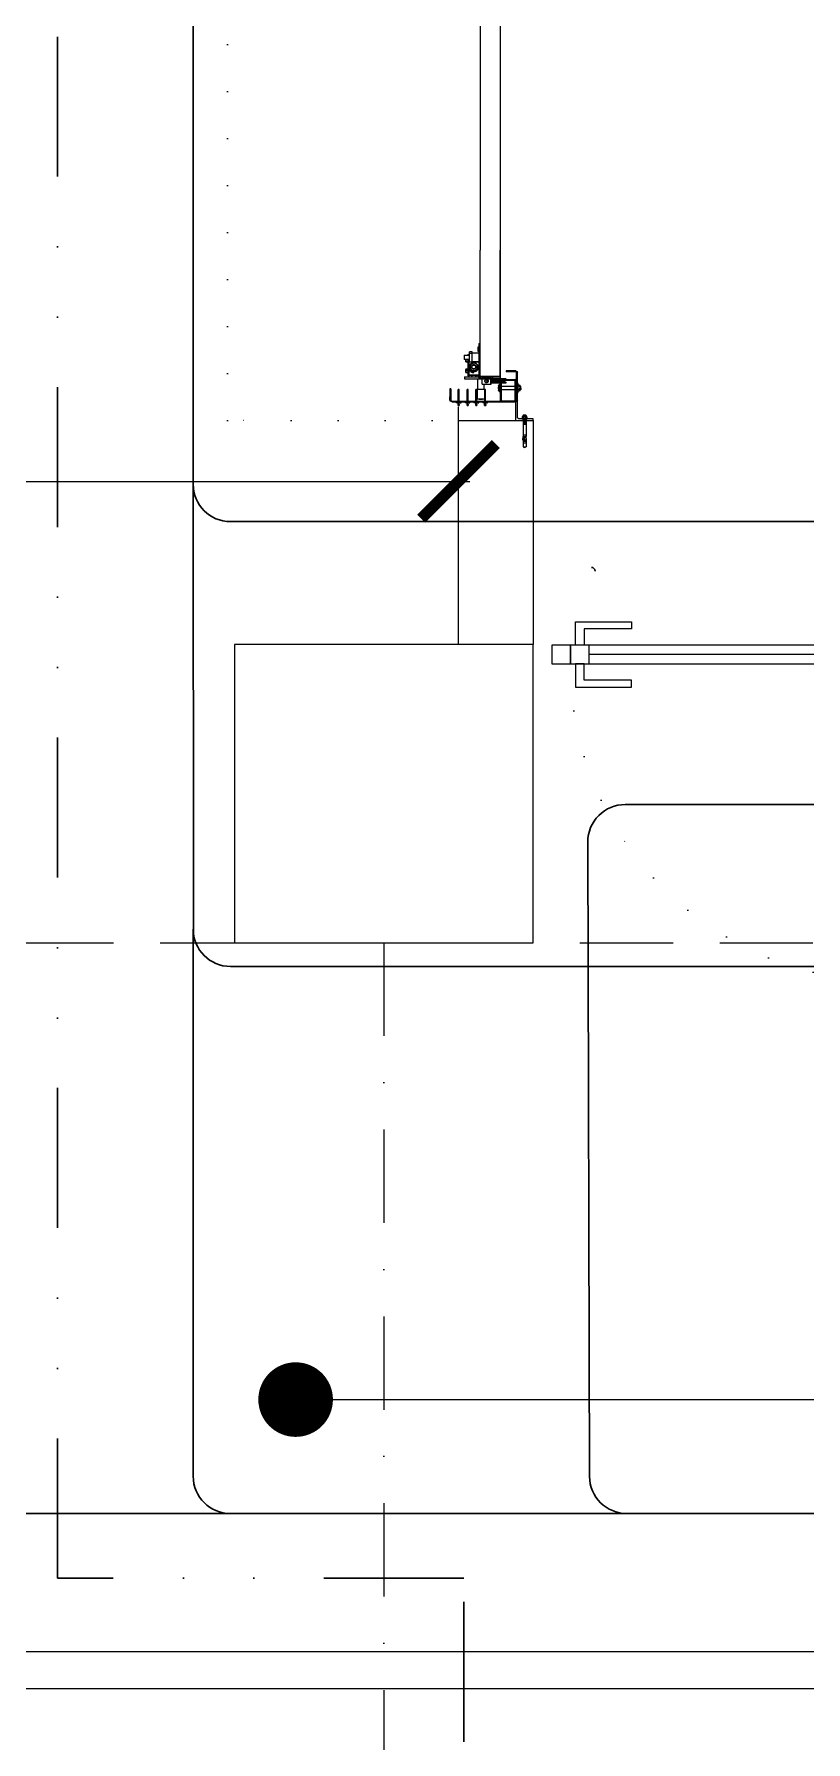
# Model space of a CAD drawing. Header units: metres. Extents: x -13621 to 152406, y -16073 to 22221.
# Drawn here: x 67886.3 to 68093.1, y -214.3 to 243.6 of the extents above; entities that cross this region are included whole.
import ezdxf

# ---------------------------------------------------------------- set-up
doc = ezdxf.new("R2010")
doc.units = ezdxf.units.M
doc.header["$LTSCALE"] = 100
doc.header["$MEASUREMENT"] = 0
for name, pattern in [('DASHDOT2', [0.5, 0.25, -0.125, 0, -0.125]), ('DIVIDE2', [0.625, 0.25, -0.125, 0, -0.125, 0, -0.125]), ('DOT2', [0.125, 0, -0.125]), ('HIDDEN', [0.375, 0.25, -0.125])]:
    doc.linetypes.add(name, pattern=pattern)
doc.layers.get('0').update_dxf_attribs({"color": 9, "lineweight": 9})
for name, color, linetype, lineweight in [('00', 9, 'Continuous', 9), ('01', 9, 'Continuous', 9), ('06B', 9, 'Continuous', 9), ('06D', 9, 'Continuous', 9), ('10', 9, 'Continuous', 9), ('11', 9, 'Continuous', 9), ('15', 9, 'Continuous', 9), ('20', 9, 'DOT2', 9), ('21_mahal200', 9, 'Continuous', 9), ('24', 9, 'DASHDOT2', 9), ('25', 9, 'Continuous', 9), ('Data  Tavan', 170, 'Continuous', 30), ('DATA YER', 30, 'Continuous', 30), ('E-KABLO', 7, 'Continuous', 30)]:
    doc.layers.add(name, color=color, linetype=linetype, lineweight=lineweight)
doc.styles.add('MuuM_TEXT-STANDART', font='ARIALN.TTF')
doc.dimstyles.new('MuuM_DIM200', dxfattribs={"dimscale": 20, "dimtxt": 2, "dimasz": 1, "dimexe": 1, "dimexo": 1, "dimgap": 1, "dimtad": 1, "dimdec": 1, "dimrnd": 0.5, "dimdsep": 46, "dimtxsty": 'MuuM_TEXT-STANDART', "dimblk": 'ARCHTICK', "dimcen": 0, "dimdle": 0.15, "dimclrd": 256, "dimclre": 256, "dimclrt": 256, "dimadec": 0, "dimazin": 0, "dimtfac": 5, "dimtdec": 1, "dimtix": 1, "dimtmove": 2, "dimatfit": 3, "dimldrblk": 'DOT', "dimfxl": 3, "dimfxlon": 1, "dimtolj": 1, "dimlwd": -1, "dimlwe": -1, "dimarcsym": 0})

# ---------------------------------------------------------------- blocks, each defined once
blk = doc.blocks.new('p-akslar_yeni')
at = {"layer": '24'}
blk.add_lwpolyline([(18395, -8575), (18395, -11897.18)], dxfattribs=at)
blk = doc.blocks.new('p-kolon_80x80')
blk.add_lwpolyline([(-40, -40), (40, -40), (40, 40), (-40, 40)], close=True)
blk = doc.blocks.new('1.bod.mimari.elk')
at = {"layer": '01'}
blk.add_blockref('p-kolon_80x80', (11980, -8590), dxfattribs=at)
blk = doc.blocks.new('p-seksiyoonel kapı profil')
for p, q in [((-6.34, 4.37), (-6.34, 4.6)), ((-6.34, 4.6), (1.04, 4.6)), ((1.04, 4.37), (1.04, 4.6)), ((-6.58, 4.13), (-6.82, 4.13)), ((-6.82, -13.02), (-6.82, 4.13)), ((-6.58, -13.02), (-6.58, 4.13)), ((-6.34, 4.37), (1.04, 4.37)), ((-1.83, 1.61), (-1.83, -2.44)), ((-1.44, 1.27), (-1.8, 1.62)), ((-1.8, 1.62), (-1.8, -2.44)), ((-1.44, 1.27), (-1.44, -2.44)), ((-1.24, 1.18), (-1.24, -2.44)), ((-0.68, 1.62), (-1.04, 1.26)), ((-1.04, 1.26), (-1.04, -2.44)), ((-0.68, 1.62), (-0.68, -2.44)), ((-0.65, 1.61), (-0.65, -2.44)), ((0, 0), (33.85, 0)), ((0, 0), (0, 0)), ((1.27, 4.13), (1.51, 4.13)), ((1.27, 4.13), (1.27, 1.59)), ((1.51, 1.59), (1.27, 1.59)), ((1.51, 4.13), (1.51, 1.59)), ((-7.76, -4.16), (-7.76, -3.9)), ((-7.53, -3.9), (-7.76, -3.9)), ((-7.53, -4.16), (-7.76, -4.16)), ((-7.76, -4.19), (-7.76, -4.16)), ((-7.76, -4.19), (-7.08, -4.19)), ((-7.53, -3.9), (-6.84, -3.9)), ((-7.53, -4.16), (-7.53, -3.9)), ((-6.82, -4.16), (-7.53, -4.16)), ((-7.08, -3.39), (-6.84, -3.39)), ((-7.08, -3.63), (-7.08, -3.39)), ((-7.08, -3.63), (-7.08, -3.9)), ((-6.84, -3.63), (-7.08, -3.63)), ((-7.08, -4.16), (-7.08, -4.7)), ((-6.84, -3.63), (-6.84, -3.39)), ((-6.84, -3.63), (-6.84, -3.9)), ((-6.84, -4.7), (-6.84, -4.19)), ((-6.58, -3.93), (-3.51, -3.93)), ((-6.58, -4.16), (-3.51, -4.16)), ((-3.39, -4.25), (-5.99, -4.25)), ((-5.99, -6.14), (-5.99, -4.25)), ((-3.51, -3.93), (-3.51, -4.16)), ((-3.39, -6.14), (-3.39, -4.25)), ((-2.07, -4.37), (-3.39, -4.37)), ((-2.07, -2.52), (-2.07, -2.44)), ((-2.07, -2.44), (-0.59, -2.44)), ((-2.07, -2.52), (-0.59, -2.52)), ((-2.07, -4.85), (-2.07, -2.52)), ((-1.7, -3.58), (-1.71, -3.72)), ((-1.71, -3.64), (-1.68, -3.77)), ((-1.71, -3.72), (-1.68, -3.85)), ((-1.65, -3.45), (-1.7, -3.58)), ((-1.68, -3.77), (-1.61, -3.89)), ((-1.68, -3.85), (-1.61, -3.97)), ((-1.56, -3.34), (-1.65, -3.45)), ((-1.65, -3.84), (-1.44, -3.63)), ((-1.61, -3.89), (-1.51, -3.98)), ((-1.61, -3.97), (-1.51, -4.07)), ((-1.45, -3.26), (-1.56, -3.34)), ((-1.51, -3.98), (-1.38, -4.04)), ((-1.51, -4.07), (-1.38, -4.13)), ((-1.31, -3.22), (-1.45, -3.26)), ((-1.44, -3.26), (-1.44, -3.63)), ((-1.38, -4.04), (-1.24, -4.07)), ((-1.38, -4.13), (-1.24, -4.15)), ((-1.17, -3.22), (-1.31, -3.22)), ((-1.24, -3.22), (-1.24, -3.55)), ((-1.24, -4.07), (-1.1, -4.04)), ((-1.24, -4.15), (-1.1, -4.13)), ((-1.04, -3.26), (-1.17, -3.22)), ((-1.1, -4.04), (-0.97, -3.98)), ((-1.1, -4.13), (-0.97, -4.07)), ((-1.04, -3.26), (-1.04, -3.63)), ((-0.92, -3.34), (-1.04, -3.26)), ((-1.04, -3.63), (-0.83, -3.83)), ((-0.97, -3.98), (-0.87, -3.89)), ((-0.97, -4.07), (-0.87, -3.97)), ((-0.83, -3.45), (-0.92, -3.34)), ((-0.87, -3.89), (-0.8, -3.77)), ((-0.87, -3.97), (-0.8, -3.85)), ((-0.78, -3.58), (-0.83, -3.45)), ((-0.8, -3.77), (-0.77, -3.64)), ((-0.8, -3.85), (-0.77, -3.72)), ((-0.77, -3.72), (-0.78, -3.58)), ((-0.59, -0.62), (-0.65, -0.68)), ((-0.65, -1.69), (-0.59, -1.74)), ((-0.12, 0), (-0.59, 0)), ((-0.59, -2.01), (-0.59, 0)), ((-0.59, -2.01), (-0.12, -2.01)), ((-0.59, -2.01), (-0.59, -2.44)), ((-0.59, -2.44), (-0.59, -2.5)), ((-0.59, -2.44), (-0.12, -2.44)), ((-0.59, -2.52), (-0.59, -2.5)), ((-0.59, -2.5), (-0.21, -2.5)), ((-0.59, -3.19), (-0.59, -2.52)), ((-0.59, -4.85), (-0.59, -3.19)), ((-0.59, -3.19), (-0.47, -3.19)), ((-0.47, -3.19), (-0.41, -3.16)), ((-0.47, -4.85), (-0.47, -3.19)), ((-0.41, -3.16), (-0.35, -3.07)), ((-0.35, -3.07), (-0.3, -2.93)), ((-0.3, -2.93), (-0.25, -2.74)), ((-0.25, -2.74), (-0.21, -2.5)), ((-0.21, -2.5), (-0.17, -2.49)), ((-0.17, -2.49), (-0.14, -2.48)), ((-0.14, -2.48), (-0.12, -2.46)), ((-0.12, -0.24), (-0.12, 0)), ((-0.12, -0.24), (0, -0.24)), ((-0.12, -5.32), (-0.12, -0.24)), ((-0.12, -2.46), (-0.12, -2.45)), ((33.85, 0), (0, 0)), ((0, 0), (0, -0.36)), ((0, -0.36), (0, -0.52)), ((0, -0.52), (0, -0.58)), ((0, -0.58), (0, -0.6)), ((0, -0.6), (0, -0.87)), ((0, -0.87), (0, -0.89)), ((0, -0.89), (0, -0.95)), ((0, -0.95), (0, -1.53)), ((0, -1.53), (0, -1.64)), ((0, -1.64), (0, -2.06)), ((0, -2.06), (0, -2.19)), ((0, -2.19), (0, -2.29)), ((0, -2.29), (0, -2.71)), ((0, -2.71), (0, -3.13)), ((0, -3.13), (0, -3.23)), ((0, -3.23), (0, -3.36)), ((0, -3.36), (0, -4.47)), ((0, -4.47), (0, -4.53)), ((0, -4.53), (0, -4.55)), ((0, -4.55), (0, -4.81)), ((-7.76, -6.53), (-7.76, -6.26)), ((-7.53, -6.26), (-7.76, -6.26)), ((-7.53, -6.53), (-7.76, -6.53)), ((-7.76, -6.56), (-7.76, -6.53)), ((-7.76, -6.56), (-7.08, -6.56)), ((-7.76, -8.89), (-7.76, -8.62)), ((-7.53, -8.62), (-7.76, -8.62)), ((-7.53, -8.89), (-7.76, -8.89)), ((-7.76, -8.92), (-7.76, -8.89)), ((-7.76, -8.92), (-7.08, -8.92)), ((-7.53, -6.26), (-6.84, -6.26)), ((-7.53, -6.53), (-7.53, -6.26)), ((-6.82, -6.53), (-7.53, -6.53)), ((-7.53, -8.62), (-6.84, -8.62)), ((-7.53, -8.89), (-7.53, -8.62)), ((-6.82, -8.89), (-7.53, -8.89)), ((-6.84, -4.7), (-7.08, -4.7)), ((-7.08, -5.76), (-6.84, -5.76)), ((-7.08, -5.99), (-7.08, -5.76)), ((-7.08, -5.99), (-7.08, -6.26)), ((-6.84, -5.99), (-7.08, -5.99)), ((-7.08, -6.53), (-7.08, -7.06)), ((-6.84, -7.06), (-7.08, -7.06)), ((-7.08, -8.12), (-6.84, -8.12)), ((-7.08, -8.35), (-7.08, -8.12)), ((-7.08, -8.35), (-7.08, -8.62)), ((-6.84, -8.35), (-7.08, -8.35)), ((-7.08, -8.89), (-7.08, -9.42)), ((-6.84, -5.99), (-6.84, -5.76)), ((-6.84, -5.99), (-6.84, -6.26)), ((-6.84, -7.06), (-6.84, -6.56)), ((-6.84, -8.35), (-6.84, -8.12)), ((-6.84, -8.35), (-6.84, -8.62)), ((-6.84, -9.42), (-6.84, -8.92)), ((-6.58, -6.29), (-3.51, -6.29)), ((-6.58, -6.53), (-3.51, -6.53)), ((-6.58, -8.65), (-3.51, -8.65)), ((-6.58, -8.89), (-3.51, -8.89)), ((-5.99, -4.68), (-6.04, -4.73)), ((-6.04, -5.53), (-6.04, -4.73)), ((-6.04, -5.67), (-6.04, -5.53)), ((-6.04, -5.67), (-5.99, -5.72)), ((-5.99, -6.14), (-3.39, -6.14)), ((-3.51, -6.29), (-3.51, -6.53)), ((-3.51, -8.65), (-3.51, -8.89)), ((-3.39, -6.03), (-0.6, -6.03)), ((-2.07, -4.85), (-0.59, -4.85)), ((-0.6, -5.77), (-0.6, -4.85)), ((-0.6, -6.03), (-0.6, -5.77)), ((-0.6, -5.79), (-0.59, -5.79)), ((-0.59, -4.85), (-0.47, -4.85)), ((-0.59, -4.85), (-0.59, -5.32)), ((-0.12, -5.32), (-0.59, -5.32)), ((-0.59, -9.63), (-0.59, -5.32)), ((-0.4, -4.84), (-0.47, -4.85)), ((-0.34, -4.84), (-0.4, -4.84)), ((-0.28, -4.83), (-0.34, -4.84)), ((-0.22, -4.83), (-0.28, -4.83)), ((-0.18, -4.82), (-0.22, -4.83)), ((-0.15, -4.81), (-0.18, -4.82)), ((-0.12, -4.8), (-0.15, -4.81)), ((-0.12, -5.79), (-0.15, -5.79)), ((-0.15, -5.82), (0.36, -5.82)), ((-0.12, -4.78), (-0.12, -4.8)), ((-0.12, -5.32), (0, -5.32)), ((-0.12, -5.79), (-0.12, -5.32)), ((0.13, -5.79), (-0.12, -5.79)), ((0.36, -5.85), (-0.12, -5.85)), ((-0.12, -9.63), (-0.12, -5.85)), ((0, -4.81), (0, -4.83)), ((0, -4.83), (0, -4.89)), ((0, -4.89), (0, -5.06)), ((0, -5.06), (0, -5.41)), ((0, -5.41), (33.85, -5.41)), ((0.07, -5.85), (0.07, -5.9)), ((0.07, -5.9), (0.36, -5.9)), ((0.36, -5.92), (0.09, -5.92)), ((0.36, -6.59), (0.1, -6.59)), ((0.1, -7.59), (0.36, -7.59)), ((0.13, -5.79), (0.13, -5.41)), ((0.29, -5.79), (0.13, -5.79)), ((0.13, -5.79), (0.16, -5.79)), ((0.14, -8.74), (0.14, -8.27)), ((0.36, -8.27), (0.14, -8.27)), ((2.18, -8.74), (0.14, -8.74)), ((0.31, -5.79), (0.31, -5.41)), ((0.32, -5.79), (0.36, -5.79)), ((0.36, -5.79), (0.36, -5.41)), ((0.36, -8.39), (0.36, -5.79)), ((0.36, -5.79), (0.4, -5.79)), ((0.36, -8.39), (0.4, -8.39)), ((0.38, -5.41), (0.38, -5.46)), ((0.38, -5.46), (0.39, -5.53)), ((0.39, -5.53), (0.39, -5.61)), ((0.39, -5.61), (0.4, -5.7)), ((0.4, -5.7), (0.4, -5.79)), ((0.4, -8.39), (0.4, -5.79)), ((3.93, -5.79), (0.4, -5.79)), ((3.93, -8.39), (0.4, -8.39)), ((0.96, -7.09), (0.94, -7.09)), ((0.95, -7.13), (0.95, -7.21)), ((0.95, -7.21), (0.99, -7.42)), ((0.99, -7.42), (1.06, -7.62)), ((1.06, -7.62), (1.17, -7.8)), ((1.07, -9.19), (1.07, -8.74)), ((1.16, -9.19), (1.16, -8.74)), ((1.17, -7.8), (1.31, -7.96)), ((1.26, -6.78), (1.23, -6.99)), ((1.23, -6.99), (1.23, -7.21)), ((1.23, -7.21), (1.27, -7.42)), ((1.33, -6.58), (1.26, -6.78)), ((1.27, -7.42), (1.34, -7.62)), ((1.31, -7.96), (1.47, -8.1)), ((1.44, -6.39), (1.33, -6.58)), ((1.33, -7.09), (1.36, -6.87)), ((1.36, -7.31), (1.33, -7.09)), ((1.34, -7.62), (1.45, -7.8)), ((1.36, -6.87), (1.42, -6.66)), ((1.42, -7.52), (1.36, -7.31)), ((1.37, -7.09), (1.39, -6.87)), ((1.39, -7.31), (1.37, -7.09)), ((1.39, -6.87), (1.43, -6.71)), ((1.45, -7.52), (1.39, -7.31)), ((1.42, -6.66), (1.43, -6.64)), ((1.52, -7.71), (1.42, -7.52)), ((1.57, -6.23), (1.44, -6.39)), ((1.56, -6.52), (1.44, -6.61)), ((1.44, -6.61), (1.46, -6.89)), ((1.51, -6.61), (1.44, -6.61)), ((1.45, -6.58), (1.52, -6.47)), ((1.53, -7.67), (1.45, -7.52)), ((1.45, -7.8), (1.59, -7.96)), ((1.46, -6.89), (1.49, -7.18)), ((1.47, -8.1), (1.66, -8.21)), ((1.49, -7.18), (1.49, -7.22)), ((1.49, -7.22), (1.52, -7.49)), ((1.5, -6.55), (1.55, -6.47)), ((1.51, -6.61), (1.63, -6.52)), ((1.54, -6.87), (1.51, -6.61)), ((1.52, -6.47), (1.66, -6.3)), ((1.52, -7.49), (1.55, -7.76)), ((1.54, -7.74), (1.52, -7.71)), ((1.57, -7.14), (1.54, -6.87)), ((1.55, -6.47), (1.69, -6.3)), ((1.62, -7.76), (1.55, -7.76)), ((1.55, -7.76), (1.8, -7.88)), ((1.9, -6.27), (1.56, -6.52)), ((1.74, -6.09), (1.57, -6.23)), ((1.57, -7.05), (1.58, -6.92)), ((1.57, -7.18), (1.57, -7.05)), ((1.57, -7.18), (1.57, -7.14)), ((1.6, -7.48), (1.57, -7.18)), ((1.59, -7.31), (1.57, -7.18)), ((1.66, -7.88), (1.57, -7.78)), ((1.58, -6.92), (1.61, -6.79)), ((1.63, -7.44), (1.59, -7.31)), ((1.59, -7.96), (1.75, -8.1)), ((1.62, -7.76), (1.6, -7.48)), ((1.61, -6.79), (1.66, -6.67)), ((1.87, -7.87), (1.62, -7.76)), ((1.63, -6.52), (1.99, -6.27)), ((1.68, -7.56), (1.63, -7.44)), ((1.69, -7.88), (1.63, -7.81)), ((1.66, -6.3), (1.83, -6.16)), ((1.66, -6.67), (1.72, -6.56)), ((1.83, -8.02), (1.66, -7.88)), ((1.66, -8.21), (1.86, -8.28)), ((1.67, -9.19), (1.67, -8.74)), ((1.75, -7.67), (1.68, -7.56)), ((1.69, -6.3), (1.86, -6.16)), ((1.86, -8.02), (1.69, -7.88)), ((1.72, -6.56), (1.8, -6.45)), ((1.92, -5.98), (1.74, -6.09)), ((1.83, -7.77), (1.75, -7.67)), ((1.75, -8.1), (1.94, -8.21)), ((1.8, -6.45), (1.89, -6.35)), ((1.8, -7.88), (2.07, -8)), ((1.83, -6.16), (2.02, -6.05)), ((1.93, -7.86), (1.83, -7.77)), ((2.03, -8.13), (1.83, -8.02)), ((1.86, -6.16), (2.05, -6.05)), ((2.06, -8.13), (1.86, -8.02)), ((1.86, -8.28), (2.07, -8.31)), ((2.11, -7.99), (1.87, -7.87)), ((1.89, -6.35), (1.99, -6.27)), ((2.03, -6.18), (1.9, -6.27)), ((2.12, -5.91), (1.92, -5.98)), ((2.03, -7.94), (1.93, -7.86)), ((1.94, -8.21), (2.14, -8.28)), ((1.98, -7.05), (2.01, -6.89)), ((1.99, -7.21), (1.98, -7.05)), ((1.99, -6.27), (2.11, -6.18)), ((1.99, -6.27), (2.1, -6.2)), ((2.04, -7.36), (1.99, -7.21)), ((2.01, -6.89), (2.08, -6.75)), ((2.02, -6.05), (2.23, -5.99)), ((2.38, -5.94), (2.03, -6.18)), ((2.07, -6.91), (2.03, -7.05)), ((2.03, -7.05), (2.05, -7.2)), ((2.15, -8), (2.03, -7.94)), ((2.24, -8.19), (2.03, -8.13)), ((2.14, -7.49), (2.04, -7.36)), ((2.05, -6.05), (2.26, -5.99)), ((2.05, -7.2), (2.1, -7.34)), ((2.27, -8.19), (2.06, -8.13)), ((2.14, -6.78), (2.07, -6.91)), ((2.07, -8), (2.1, -8.02)), ((2.07, -8.31), (2.16, -8.31)), ((2.08, -6.75), (2.19, -6.63)), ((2.09, -9.19), (2.09, -8.74)), ((2.1, -6.2), (2.22, -6.15)), ((2.1, -7.34), (2.19, -7.46)), ((2.1, -8.02), (2.35, -8.13)), ((2.11, -6.18), (2.45, -5.94)), ((2.15, -8), (2.11, -7.99)), ((2.33, -5.87), (2.12, -5.91)), ((2.25, -6.67), (2.14, -6.78)), ((2.26, -7.6), (2.14, -7.49)), ((2.14, -8.28), (2.35, -8.31)), ((2.41, -8.13), (2.15, -8)), ((2.27, -8.05), (2.15, -8)), ((2.18, -8.74), (2.18, -8.39)), ((4.56, -8.74), (2.18, -8.74)), ((2.19, -6.63), (2.33, -6.55)), ((2.19, -7.46), (2.32, -7.54)), ((2.22, -6.15), (2.34, -6.11)), ((2.23, -5.99), (2.29, -5.98)), ((2.45, -8.21), (2.24, -8.19)), ((2.39, -6.61), (2.25, -6.67)), ((2.26, -5.99), (2.29, -5.98)), ((2.53, -6.59), (2.26, -6.59)), ((2.26, -7.59), (2.53, -7.59)), ((2.41, -7.66), (2.26, -7.6)), ((2.4, -8.08), (2.27, -8.05)), ((2.48, -8.21), (2.27, -8.19)), ((2.32, -7.54), (2.46, -7.59)), ((2.44, -5.86), (2.33, -5.87)), ((2.33, -6.55), (2.48, -6.5)), ((2.34, -6.11), (2.47, -6.09)), ((2.35, -8.13), (2.6, -8.24)), ((2.35, -8.31), (2.56, -8.31)), ((2.45, -5.94), (2.38, -5.94)), ((2.53, -6.59), (2.39, -6.61)), ((2.53, -8.09), (2.4, -8.08)), ((2.57, -7.68), (2.41, -7.66)), ((2.67, -8.24), (2.41, -8.13)), ((2.53, -5.87), (2.44, -5.86)), ((2.45, -5.94), (2.71, -6.05)), ((2.45, -8.21), (2.48, -8.21)), ((2.46, -7.59), (2.61, -7.59)), ((2.47, -6.09), (2.6, -6.09)), ((2.48, -6.5), (2.64, -6.5)), ((2.49, -6.5), (2.54, -6.51)), ((2.53, -7.67), (2.49, -7.68)), ((2.52, -6.5), (2.61, -6.51)), ((2.52, -6.5), (2.56, -6.5)), ((2.64, -7.66), (2.52, -7.68)), ((2.6, -7.67), (2.52, -7.68)), ((2.74, -5.9), (2.53, -5.87)), ((2.7, -6.59), (2.53, -6.59)), ((2.68, -6.61), (2.53, -6.59)), ((2.53, -7.59), (2.7, -7.59)), ((2.68, -7.62), (2.53, -7.67)), ((2.66, -8.09), (2.53, -8.09)), ((2.54, -6.51), (2.69, -6.57)), ((2.55, -5.97), (2.7, -5.99)), ((2.56, -6.5), (2.72, -6.55)), ((2.56, -8.31), (2.67, -8.29)), ((2.73, -7.66), (2.57, -7.68)), ((2.6, -6.09), (2.73, -6.1)), ((2.75, -7.62), (2.6, -7.67)), ((2.67, -8.24), (2.6, -8.24)), ((2.61, -6.51), (2.76, -6.57)), ((2.61, -7.59), (2.75, -7.54)), ((2.64, -6.5), (2.8, -6.55)), ((2.79, -7.59), (2.64, -7.66)), ((2.79, -8.07), (2.66, -8.09)), ((2.73, -6.63), (2.67, -6.56)), ((2.67, -7.62), (2.73, -7.55)), ((2.79, -8.16), (2.67, -8.24)), ((2.82, -6.67), (2.68, -6.61)), ((2.82, -7.52), (2.68, -7.62)), ((2.69, -6.57), (2.82, -6.66)), ((2.7, -5.99), (2.91, -6.05)), ((2.71, -6.05), (2.98, -6.18)), ((2.72, -8.28), (2.71, -8.28)), ((2.72, -6.55), (2.85, -6.63)), ((2.92, -8.22), (2.72, -8.28)), ((2.73, -6.1), (2.86, -6.13)), ((2.87, -7.59), (2.73, -7.66)), ((2.95, -5.97), (2.74, -5.9)), ((2.75, -7.54), (2.87, -7.46)), ((2.88, -7.52), (2.75, -7.62)), ((2.76, -6.57), (2.89, -6.66)), ((2.8, -6.66), (2.76, -6.61)), ((2.76, -7.57), (2.79, -7.53)), ((2.91, -8.13), (2.77, -8.17)), ((2.91, -7.49), (2.79, -7.59)), ((2.79, -7.53), (2.8, -7.52)), ((3.15, -7.91), (2.79, -8.16)), ((2.91, -8.03), (2.79, -8.07)), ((2.8, -6.55), (2.94, -6.63)), ((2.82, -6.66), (2.89, -6.73)), ((2.92, -6.78), (2.82, -6.67)), ((2.89, -7.45), (2.82, -7.52)), ((2.85, -6.63), (2.96, -6.75)), ((2.86, -6.13), (2.98, -6.18)), ((2.87, -7.46), (2.97, -7.34)), ((3, -7.49), (2.87, -7.59)), ((2.98, -7.4), (2.88, -7.52)), ((2.89, -6.66), (2.99, -6.79)), ((2.91, -6.05), (3.1, -6.16)), ((3.01, -7.36), (2.91, -7.49)), ((3.03, -7.98), (2.91, -8.03)), ((3.11, -8.02), (2.91, -8.13)), ((3, -6.91), (2.92, -6.78)), ((3.26, -8), (2.92, -8.22)), ((2.94, -6.63), (3.05, -6.75)), ((3.13, -6.08), (2.95, -5.97)), ((2.96, -6.75), (3.04, -6.89)), ((2.97, -7.34), (3.02, -7.2)), ((2.98, -6.18), (3.1, -6.24)), ((2.98, -6.18), (3.02, -6.19)), ((3.05, -7.25), (2.98, -7.4)), ((2.99, -6.79), (3.05, -6.93)), ((3.03, -7.05), (3, -6.91)), ((3.09, -7.36), (3, -7.49)), ((3.06, -7.21), (3.01, -7.36)), ((3.02, -6.19), (3.26, -6.31)), ((3.02, -7.2), (3.03, -7.05)), ((3.15, -7.91), (3.03, -7.98)), ((3.04, -6.89), (3.07, -7.05)), ((3.05, -6.75), (3.12, -6.89)), ((3.05, -6.93), (3.07, -7.09)), ((3.07, -7.09), (3.05, -7.25)), ((3.07, -7.05), (3.06, -7.21)), ((3.14, -7.21), (3.09, -7.36)), ((3.1, -6.16), (3.27, -6.29)), ((3.1, -6.24), (3.2, -6.32)), ((3.27, -7.88), (3.11, -8.02)), ((3.12, -6.89), (3.15, -7.05)), ((3.24, -6.17), (3.13, -6.08)), ((3.15, -7.05), (3.14, -7.21)), ((3.27, -7.82), (3.15, -7.91)), ((3.25, -7.83), (3.15, -7.91)), ((3.2, -6.32), (3.3, -6.41)), ((3.25, -6.18), (3.41, -6.37)), ((3.34, -7.73), (3.25, -7.83)), ((3.26, -6.31), (3.5, -6.42)), ((3.51, -7.68), (3.26, -8)), ((3.61, -7.57), (3.27, -7.82)), ((3.38, -7.77), (3.27, -7.88)), ((3.3, -6.41), (3.38, -6.51)), ((3.41, -7.62), (3.34, -7.73)), ((3.38, -6.51), (3.45, -6.62)), ((3.48, -7.51), (3.41, -7.62)), ((3.45, -6.62), (3.5, -6.74)), ((3.52, -7.38), (3.48, -7.51)), ((3.5, -6.42), (3.53, -6.7)), ((3.5, -6.74), (3.54, -6.87)), ((3.51, -6.51), (3.64, -6.88)), ((3.53, -7.63), (3.51, -7.68)), ((3.55, -7.26), (3.52, -7.38)), ((3.53, -6.7), (3.56, -7)), ((3.54, -6.72), (3.58, -6.87)), ((3.54, -6.87), (3.56, -7)), ((3.57, -7.13), (3.55, -7.26)), ((3.56, -7), (3.57, -7.13)), ((3.56, -7), (3.57, -7.04)), ((3.57, -7.04), (3.59, -7.3)), ((3.58, -6.87), (3.6, -7.09)), ((3.6, -7.09), (3.59, -7.24)), ((3.59, -7.3), (3.61, -7.57)), ((3.65, -7.29), (3.6, -7.43)), ((3.64, -6.88), (3.65, -7.29)), ((3.9, -9.19), (3.9, -8.74)), ((3.91, -5.46), (3.91, -5.41)), ((3.92, -5.53), (3.91, -5.46)), ((3.92, -5.61), (3.92, -5.53)), ((3.93, -5.7), (3.92, -5.61)), ((3.93, -5.79), (3.93, -5.7)), ((3.93, -8.39), (3.93, -5.79)), ((3.93, -5.79), (4.01, -5.79)), ((3.93, -7.56), (6.14, -7.56)), ((3.93, -8.27), (6.14, -8.27)), ((3.97, -5.79), (3.97, -7.56)), ((4.01, -5.79), (4.01, -5.41)), ((8.86, -5.79), (4.01, -5.79)), ((4.1, -9.19), (4.1, -8.74)), ((4.56, -8.27), (4.56, -9.69)), ((5.74, -9.69), (5.74, -8.27)), ((5.88, -8.74), (5.74, -8.74)), ((5.88, -8.74), (5.88, -8.27)), ((6.14, -7.56), (6.14, -8.27)), ((6.14, -7.56), (6.63, -7.56)), ((6.14, -8.27), (6.63, -8.27)), ((6.33, -7.56), (6.33, -5.79)), ((6.58, -5.82), (8.07, -5.82)), ((8.04, -5.85), (6.61, -5.85)), ((6.63, -7.56), (6.63, -8.27)), ((6.81, -5.85), (6.81, -5.9)), ((6.81, -5.9), (7.84, -5.9)), ((7.82, -5.92), (6.82, -5.92)), ((7.84, -5.9), (7.84, -5.85)), ((8.86, -5.79), (8.86, -5.41)), ((-7.76, -11.25), (-7.76, -10.99)), ((-7.53, -10.99), (-7.76, -10.99)), ((-7.53, -11.25), (-7.76, -11.25)), ((-7.76, -11.28), (-7.76, -11.25)), ((-7.76, -11.28), (-7.08, -11.28)), ((-7.53, -10.99), (-6.84, -10.99)), ((-7.53, -11.25), (-7.53, -10.99)), ((-6.82, -11.25), (-7.53, -11.25)), ((-6.84, -9.42), (-7.08, -9.42)), ((-7.08, -10.48), (-6.84, -10.48)), ((-7.08, -10.71), (-7.08, -10.48)), ((-7.08, -10.71), (-7.08, -10.99)), ((-6.84, -10.71), (-7.08, -10.71)), ((-7.08, -11.25), (-7.08, -11.79)), ((-6.84, -11.79), (-7.08, -11.79)), ((-6.84, -10.71), (-6.84, -10.48)), ((-6.84, -10.71), (-6.84, -10.99)), ((-6.84, -11.79), (-6.84, -11.28)), ((-6.58, -13.02), (-6.82, -13.02)), ((-6.82, -13.02), (-6.82, -13.03)), ((-6.58, -11.01), (-3.51, -11.01)), ((-6.58, -11.25), (-3.51, -11.25)), ((-6.34, -13.26), (-6.34, -13.5)), ((-3.27, -13.26), (-6.34, -13.26)), ((-3.27, -13.5), (-6.34, -13.5)), ((-6.34, -13.5), (-5.67, -13.5)), ((-6.34, -13.5), (-6.34, -13.5)), ((-5.67, -13.5), (-5.49, -13.5)), ((-5.67, -13.5), (-5.67, -13.5)), ((-5.49, -13.5), (-5.49, -13.5)), ((-3.51, -11.01), (-3.51, -11.25)), ((-3.27, -13.26), (-3.27, -13.5)), ((-0.12, -9.63), (-0.59, -9.63)), ((1.07, -9.19), (1.12, -9.19)), ((1.12, -9.19), (1.11, -9.19)), ((1.11, -9.19), (1.11, -9.22)), ((1.18, -9.22), (1.11, -9.22)), ((1.18, -9.22), (1.12, -9.19)), ((1.12, -9.19), (1.16, -9.19)), ((1.16, -9.19), (1.42, -9.19)), ((1.2, -9.22), (1.18, -9.22)), ((1.41, -9.19), (1.2, -9.22)), ((1.65, -9.22), (1.2, -9.22)), ((1.42, -9.19), (1.41, -9.19)), ((1.42, -9.19), (1.67, -9.19)), ((1.65, -9.22), (1.42, -9.19)), ((1.68, -9.22), (1.65, -9.22)), ((1.67, -9.19), (1.88, -9.19)), ((1.88, -9.19), (1.68, -9.22)), ((2.05, -9.22), (1.68, -9.22)), ((2.09, -9.19), (1.88, -9.19)), ((1.88, -9.19), (1.88, -9.19)), ((2.05, -9.22), (1.88, -9.19)), ((2.05, -9.2), (2.06, -9.22)), ((2.06, -9.22), (2.05, -9.22)), ((3.9, -9.19), (4, -9.19)), ((4, -9.19), (3.94, -9.22)), ((4.12, -9.22), (3.94, -9.22)), ((4.12, -9.22), (4, -9.19)), ((4, -9.19), (4.1, -9.19)), ((4, -9.19), (4, -9.19)), ((4.1, -9.19), (4.37, -9.19)), ((4.14, -9.22), (4.12, -9.22)), ((4.37, -9.19), (4.14, -9.22)), ((4.56, -9.22), (4.14, -9.22)), ((4.37, -9.19), (4.56, -9.19)), ((4.37, -9.19), (4.37, -9.19)), ((4.56, -9.21), (4.37, -9.19)), ((5.74, -9.69), (4.56, -9.69))]:
    blk.add_line(p, q)
for centre, radius, start, end in [((-6.34, 4.13), 0.473, 90, 180), ((1.04, 4.13), 0.473, 0, 90), ((-6.34, 4.13), 0.236, 90, 180), ((-1.24, 1.47), 0.295, 225, 269.1856), ((-1.24, 1.47), 0.295, 270.3711, 314.3764), ((1.04, 4.13), 0.236, 0, 90), ((-6.81, -3.9), 0.0295, 180, 258.463), ((-6.81, -4.19), 0.0295, 101.537, 180), ((-1.24, -3.84), 0.295, 90.8144, 135), ((-1.24, -3.84), 0.295, 45.6236, 89.6289), ((-6.81, -6.26), 0.0295, 180, 258.463), ((-6.81, -6.56), 0.0295, 101.537, 180), ((-6.81, -8.62), 0.0295, 180, 258.463), ((-6.81, -8.92), 0.0295, 101.537, 180), ((-0.12, -5.32), 0.472, 180, 270), ((-0.12, -5.82), 0.0295, 180, 270), ((0.1, -7.09), 0.502, 90, 116.3511), ((0.1, -7.09), 0.502, 243.6489, 270), ((0.09, -5.9), 0.0177, 180, 270), ((6.61, -5.82), 0.0295, 180, 270), ((6.82, -5.9), 0.0177, 180, 270), ((7.82, -5.9), 0.0177, 270, 0), ((8.04, -5.82), 0.0295, 270, 0), ((-6.81, -10.99), 0.0295, 180, 258.463), ((-6.81, -11.28), 0.0295, 101.537, 180), ((-6.34, -13.02), 0.473, 180, 270), ((-6.34, -13.03), 0.473, 180, 270), ((-6.34, -13.02), 0.236, 180, 270)]:
    blk.add_arc(centre, radius, start, end)
blk = doc.blocks.new('çelik dübel')
at = {"layer": '10', "linetype": 'HIDDEN', "ltscale": 7}
for p, q in [((-87.2, -2), (-85, 2)), ((-85, -6), (-85, 2)), ((-68, 2), (-85, 2)), ((-75, -6), (-75, 2)), ((-70, -6), (-70, 2)), ((-68, 3), (-58, 2)), ((-68, -7), (-68, 3)), ((-58, -6), (-58, 2)), ((-8.5, 2), (-58, 2)), ((-53, 1.5), (-58, 1.5)), ((-53, -6), (-53, 2)), ((-25, -6), (-25, 2)), ((-25, -6), (-23.9, 2)), ((-23, -6), (-21.9, 2)), ((-21, -6), (-19.9, 2)), ((-19, -6), (-17.9, 2)), ((-17, -6), (-15.9, 2)), ((-85, -6), (-87.2, -2)), ((-68, -6), (-85, -6)), ((-68, -7), (-58, -6)), ((-53, -5.5), (-58, -5.5)), ((-8.5, -6), (-58, -6))]:
    blk.add_line(p, q, dxfattribs=at)
at = {"layer": '10', "linetype": 'Continuous'}
for p, q in [((-15, -6), (-13.9, 2)), ((-13, -6), (-11.9, 2)), ((-11, -6), (-10, 1.1)), ((-10, -9), (-10, 5)), ((-9, 5), (-10, 5)), ((-9, -9), (-9, 5)), ((-8.5, 2), (-8.5, 3)), ((-8.5, -4), (-8.5, 0)), ((-5, 4), (-7.5, 4)), ((-5, 1), (-7.5, 1)), ((-4, 2), (-4, 3)), ((-1, 2), (-4, 2)), ((-4, -4), (-4, 0)), ((-3, -6), (-1.9, 2)), ((-1, -6), (0, 1.1)), ((0, -5), (0, 1)), ((-9, -9), (-10, -9)), ((-8.5, -6), (-8.5, -7)), ((-5, -5), (-7.5, -5)), ((-5, -8), (-7.5, -8)), ((-4, -6), (-4, -7)), ((-1, -6), (-4, -6))]:
    blk.add_line(p, q, dxfattribs=at)
at = {"layer": '10', "color": 4}
for p, q in [((-10, 3), (-10, 5)), ((-10, -7), (-10, -9.1))]:
    blk.add_line(p, q, dxfattribs=at)
at = {"layer": '10', "linetype": 'HIDDEN'}
for points in [[(-68, 0.6), (-67.4, 0.4), (-67, 0.1), (-66.6, -0.3), (-66.2, -0.8), (-65.9, -1.3), (-65.7, -1.9), (-65.4, -2.3), (-65.2, -2.8), (-65, -3.1), (-64.8, -3.3), (-64.6, -3.5), (-64.4, -3.6), (-64.2, -3.5), (-63.9, -3.5), (-63.7, -3.3), (-63.5, -3.1), (-63.2, -2.9), (-62.9, -2.6), (-62.7, -2.3), (-62.4, -2), (-62.1, -1.7), (-61.9, -1.4), (-61.6, -1.1), (-61.4, -0.9), (-61.2, -0.7), (-61, -0.6), (-60.8, -0.5), (-60.6, -0.5), (-60.4, -0.5), (-60.3, -0.7), (-60.1, -0.9), (-59.9, -1.1), (-59.8, -1.5), (-59.6, -1.9), (-59.4, -2.3), (-59.2, -2.7), (-58.9, -3), (-58.7, -3.3), (-58.4, -3.5), (-58, -3.5)], [(-68, -0.5), (-68, -0.5), (-67.9, -0.5), (-67.9, -0.5), (-67.8, -0.5), (-67.8, -0.6), (-67.7, -0.6), (-67.7, -0.6), (-67.6, -0.7), (-67.6, -0.7), (-67.6, -0.8), (-67.5, -0.8), (-67.5, -0.8), (-67.5, -0.9), (-67.4, -0.9), (-67.4, -0.9), (-67.3, -1), (-67.3, -1), (-67.3, -1.1), (-67.2, -1.1), (-67.2, -1.2), (-67.2, -1.2), (-67.1, -1.3), (-67.1, -1.3), (-67.1, -1.4), (-67, -1.4), (-67, -1.5), (-67, -1.5), (-66.9, -1.6), (-66.9, -1.6), (-66.9, -1.7), (-66.9, -1.7), (-66.8, -1.8), (-66.8, -1.9), (-66.8, -1.9), (-66.7, -2), (-66.7, -2), (-66.7, -2.1), (-66.6, -2.2), (-66.6, -2.2), (-66.6, -2.3), (-66.6, -2.3), (-66.5, -2.4), (-66.5, -2.5), (-66.5, -2.5), (-66.4, -2.6), (-66.4, -2.7), (-66.4, -2.7), (-66.3, -2.8), (-66.3, -2.8), (-66.3, -2.9), (-66.3, -3), (-66.2, -3), (-66.2, -3.1), (-66.2, -3.1), (-66.1, -3.2), (-66.1, -3.2), (-66.1, -3.3), (-66, -3.4), (-66, -3.4), (-66, -3.5), (-65.9, -3.5), (-65.9, -3.6), (-65.9, -3.6), (-65.8, -3.7), (-65.8, -3.7), (-65.7, -3.8), (-65.7, -3.8), (-65.7, -3.9), (-65.6, -3.9), (-65.6, -4), (-65.5, -4), (-65.5, -4.1), (-65.4, -4.1), (-65.4, -4.1), (-65.3, -4.2), (-65.3, -4.2), (-65.2, -4.3), (-65.2, -4.3), (-65.1, -4.3), (-65, -4.4), (-65, -4.4), (-64.9, -4.4), (-64.9, -4.4), (-64.8, -4.5), (-64.7, -4.5), (-64.7, -4.5), (-64.6, -4.5), (-64.5, -4.5), (-64.5, -4.5), (-64.4, -4.5), (-64.3, -4.5), (-64.3, -4.5), (-64.2, -4.5), (-64.1, -4.5), (-64.1, -4.5), (-64, -4.5), (-64, -4.5), (-63.9, -4.5), (-63.8, -4.5), (-63.8, -4.5), (-63.7, -4.4), (-63.7, -4.4), (-63.6, -4.4), (-63.6, -4.4), (-63.5, -4.4), (-63.4, -4.3), (-63.4, -4.3), (-63.3, -4.3), (-63.3, -4.3), (-63.3, -4.2), (-63.2, -4.2), (-63.2, -4.2), (-63.1, -4.1), (-63.1, -4.1), (-63, -4.1), (-63, -4), (-62.9, -4), (-62.9, -4), (-62.9, -3.9), (-62.8, -3.9), (-62.8, -3.9), (-62.7, -3.8), (-62.7, -3.8), (-62.7, -3.8), (-62.6, -3.7), (-62.6, -3.7), (-62.5, -3.6), (-62.5, -3.6), (-62.5, -3.6), (-62.4, -3.5), (-62.4, -3.5), (-62.4, -3.5), (-62.3, -3.4), (-62.3, -3.4), (-62.2, -3.3), (-62.2, -3.3), (-62.2, -3.3), (-62.1, -3.2), (-62.1, -3.2), (-62.1, -3.1), (-62, -3.1), (-62, -3.1), (-62, -3), (-61.9, -3), (-61.9, -2.9), (-61.9, -2.9), (-61.8, -2.9), (-61.8, -2.8), (-61.7, -2.8), (-61.7, -2.7), (-61.7, -2.7), (-61.6, -2.6), (-61.6, -2.6), (-61.6, -2.6), (-61.5, -2.5), (-61.5, -2.5), (-61.5, -2.5), (-61.4, -2.4), (-61.4, -2.4), (-61.4, -2.3), (-61.3, -2.3), (-61.3, -2.3), (-61.3, -2.2), (-61.3, -2.2), (-61.2, -2.2), (-61.2, -2.1), (-61.2, -2.1), (-61.1, -2), (-61.1, -2), (-61.1, -2), (-61, -1.9), (-61, -1.9), (-61, -1.9), (-61, -1.9), (-60.9, -1.8), (-60.9, -1.8), (-60.9, -1.8), (-60.9, -1.8), (-60.9, -1.8), (-60.9, -1.7), (-60.8, -1.7), (-60.8, -1.7), (-60.8, -1.7), (-60.8, -1.7), (-60.8, -1.7), (-60.8, -1.8), (-60.7, -1.8), (-60.7, -1.8), (-60.7, -1.8), (-60.7, -1.9), (-60.7, -1.9), (-60.7, -1.9), (-60.6, -2), (-60.6, -2), (-60.6, -2.1), (-60.6, -2.1), (-60.6, -2.1), (-60.5, -2.2), (-60.5, -2.2), (-60.5, -2.3), (-60.5, -2.3), (-60.4, -2.4), (-60.4, -2.5), (-60.4, -2.5), (-60.4, -2.6), (-60.3, -2.6), (-60.3, -2.7), (-60.3, -2.7), (-60.3, -2.8), (-60.2, -2.8), (-60.2, -2.9), (-60.2, -3), (-60.1, -3), (-60.1, -3.1), (-60.1, -3.1), (-60, -3.2), (-60, -3.2), (-59.9, -3.3), (-59.9, -3.4), (-59.9, -3.4), (-59.8, -3.5), (-59.8, -3.5), (-59.7, -3.6), (-59.7, -3.6), (-59.6, -3.7), (-59.6, -3.8), (-59.5, -3.8), (-59.5, -3.9), (-59.4, -3.9), (-59.3, -4), (-59.3, -4), (-59.2, -4.1), (-59.1, -4.2), (-59, -4.2), (-58.9, -4.3), (-58.8, -4.3), (-58.6, -4.4), (-58.4, -4.4), (-58.2, -4.5), (-58, -4.5)]]:
    blk.add_lwpolyline(points, dxfattribs=at)
at = {"layer": '10', "linetype": 'Continuous'}
for centre, start, end in [((-7.5, 3), 90, 180), ((-7.5, 2), 180, 270), ((-7.5, 0), 90, 180), ((-5, 3), 0, 90), ((-5, 2), 270, 0), ((-5, 0), 0, 90), ((-1, 1), 0, 90), ((-7.5, -4), 180, 270), ((-7.5, -6), 90, 180), ((-7.5, -7), 180, 270), ((-5, -4), 270, 0), ((-5, -6), 0, 90), ((-5, -7), 270, 0), ((-1, -5), 270, 0)]:
    blk.add_arc(centre, 1, start, end, dxfattribs=at)
blk = doc.blocks.new('dsa')
at = {"layer": '10'}
for p, q in [((61905.82, 2715.49, 0), (61905.82, 2715.18, 0)), ((61905.82, 2715.18, 0), (61907.58, 2715.18, 0)), ((61907.36, 2715.58, 0), (61906.04, 2715.58, 0)), ((61906.2, 2715.76, 0), (61907.19, 2715.82, 0)), ((61906.2, 2715.76, 0), (61906.22, 2715.77, 0)), ((61906.22, 2715.74, 0), (61906.2, 2715.76, 0)), ((61906.2, 2715.64, 0), (61907.19, 2715.7, 0)), ((61906.2, 2715.64, 0), (61906.22, 2715.66, 0)), ((61906.22, 2715.63, 0), (61906.2, 2715.64, 0)), ((61906.2, 2715.18, 0), (61907.2, 2715.18, 0)), ((61906.2, 2715.14, 0), (61906.2, 2715.18, 0)), ((61906.22, 2715.82, 0), (61906.28, 2715.86, 0)), ((61906.22, 2715.77, 0), (61906.22, 2715.82, 0)), ((61906.22, 2715.66, 0), (61906.22, 2715.74, 0)), ((61906.22, 2715.58, 0), (61906.22, 2715.63, 0)), ((61906.26, 2715.49, 0), (61906.26, 2715.18, 0)), ((61906.67, 2715.86, 0), (61906.28, 2715.86, 0)), ((61906.67, 2715.86, 0), (61907.11, 2715.86, 0)), ((61907.19, 2715.82, 0), (61907.11, 2715.86, 0)), ((61907.14, 2715.5, 0), (61907.14, 2715.18, 0)), ((61907.14, 2715.5, 0), (61907.14, 2715.49, 0)), ((61907.16, 2715.18, 0), (61907.16, 2715.14, 0)), ((61907.17, 2715.83, 0), (61907.19, 2715.82, 0)), ((61907.19, 2715.82, 0), (61907.17, 2715.8, 0)), ((61907.19, 2715.81, 0), (61907.17, 2715.8, 0)), ((61907.17, 2715.8, 0), (61907.17, 2715.71, 0)), ((61907.17, 2715.71, 0), (61907.19, 2715.7, 0)), ((61907.19, 2715.7, 0), (61907.17, 2715.68, 0)), ((61907.17, 2715.68, 0), (61907.17, 2715.6, 0)), ((61907.17, 2715.6, 0), (61907.19, 2715.58, 0)), ((61907.2, 2715.18, 0), (61907.2, 2715.14, 0)), ((61907.58, 2715.18, 0), (61907.58, 2715.49, 0)), ((61906.2, 2714.97, 0), (61906.2, 2710.47, 0)), ((61907.16, 2710.47, 0), (61907.16, 2714.97, 0)), ((61907.2, 2710.47, 0), (61907.2, 2714.97, 0)), ((61905.82, 2710.26, 0), (61907.58, 2710.26, 0)), ((61905.82, 2709.95, 0), (61905.82, 2710.26, 0)), ((61907.36, 2709.86, 0), (61906.05, 2709.86, 0)), ((61906.2, 2710.3, 0), (61906.2, 2710.26, 0)), ((61906.2, 2710.26, 0), (61907.2, 2710.26, 0)), ((61906.26, 2709.95, 0), (61906.26, 2710.26, 0)), ((61907.14, 2709.94, 0), (61907.14, 2710.26, 0)), ((61907.14, 2709.94, 0), (61907.14, 2709.95, 0)), ((61907.16, 2710.26, 0), (61907.16, 2710.3, 0)), ((61907.2, 2710.26, 0), (61907.2, 2710.3, 0)), ((61907.58, 2710.26, 0), (61907.58, 2709.95, 0))]:
    blk.add_line(p, q, dxfattribs=at)
at = {"layer": '10', "lineweight": 9}
for p, q in [((61906.52, 2715.56, 0), (61906.52, 2715.59, 0)), ((61906.52, 2715.58, 0), (61906.52, 2715.58, 0))]:
    blk.add_line(p, q, dxfattribs=at)
at = {"layer": '10', "elevation": 0}
blk.add_lwpolyline([(61897.96, 2714.47), (61897.96, 2719.18), (61898.46, 2719.18), (61898.46, 2715.37, 0.414214), (61898.86, 2714.97), (61908.96, 2714.97), (61908.96, 2714.47), (61897.96, 2714.47)], format="xyb", dxfattribs=at)
for points in [[(61907.92, 2714.97), (61905.52, 2714.97), (61905.52, 2715.14), (61907.92, 2715.14)], [(61907.92, 2710.47), (61905.52, 2710.47), (61905.52, 2710.3), (61907.92, 2710.3)]]:
    blk.add_lwpolyline(points, close=True, dxfattribs=at)
for points in [[(61906.24, 2715.14), (61906.24, 2715.18)], [(61906.24, 2714.97), (61906.24, 2710.47)], [(61906.24, 2710.3), (61906.24, 2710.26)]]:
    blk.add_lwpolyline(points, dxfattribs=at)
at = {"layer": '10'}
for centre, radius, start, end in [((61906.04, 2715.27, 0), 0.315, 45.8497, 134.1503), ((61906.7, 2714.47, 0), 1.12, 66.8701, 113.1299), ((61906.7, 2714.47, 0), 1.12, 66.8701, 113.1299), ((61907.36, 2715.27, 0), 0.313, 45.449, 134.551), ((61906.04, 2710.18, 0), 0.315, 225.8497, 314.1503), ((61906.7, 2710.98, 0), 1.12, 246.8701, 293.1299), ((61906.7, 2710.98, 0), 1.12, 246.8701, 293.1299), ((61907.36, 2710.18, 0), 0.313, 225.449, 314.551)]:
    blk.add_arc(centre, radius, start, end, dxfattribs=at)
at = {"color": 7, "extrusion": (0, 0, -1), "xscale": -0.1000000000058208, "yscale": 0.1000000000058208, "zscale": -0.1000000000058208}
blk.add_blockref('çelik dübel', (-61899.46, 2717.07, 0), dxfattribs=at)
blk = doc.blocks.new('K-SE-01')
at = {"layer": '10'}
for points in [[(-682.66, 15.02), (-154.34, 15.02)], [(-682.66, 9.6), (-154.34, 9.6)]]:
    blk.add_lwpolyline(points, dxfattribs=at)
for points in [[(-113.67, 5.5), (-113.67, 9.5), (-119.67, 9.5), (-119.67, 5.5)], [(-113.87, 5.7), (-113.87, 9.3), (-119.47, 9.3), (-119.47, 5.7)]]:
    blk.add_lwpolyline(points, close=True, dxfattribs=at)
at = {"layer": '10', "elevation": 0}
for points in [[(-113.67, 5.5), (-113.67, 9.5), (-119.67, 9.5), (-119.67, 5.5)], [(-113.87, 5.7), (-113.87, 9.3), (-119.47, 9.3), (-119.47, 5.7)]]:
    blk.add_lwpolyline(points, close=True, dxfattribs=at)
at = {"layer": '20'}
blk.add_lwpolyline([(-108.67, 2.69), (-108.67, 82.69), (-708.67, 82.69), (-708.67, 2.69)], dxfattribs=at)
at = {"layer": '10', "rotation": 180}
for name, p in [('p-seksiyoonel kapı profil', (-120.49, 9.6)), ('dsa', (61789.29, 2719.97, 0))]:
    blk.add_blockref(name, p, dxfattribs=at)
blk = doc.blocks.new('_ArchTick')
at = {"color": 0, "linetype": 'ByBlock', "const_width": 0.15}
blk.add_lwpolyline([(-0.5, -0.5), (0.5, 0.5)], dxfattribs=at)
blk = doc.blocks.new('*D464')
at = {"layer": '25', "transparency": 16777216}
for p, q in [((89939.09, -1804.3), (89939.09, -1724.3)), ((101899.09, -1768), (101899.09, -1724.3)), ((89936.09, -1744.3), (101902.09, -1744.3))]:
    blk.add_line(p, q, dxfattribs=at)
at = {"layer": '25', "transparency": 16777216, "xscale": 20, "yscale": 20, "zscale": 20, "rotation": 180}
blk.add_blockref('_ArchTick', (89939.09, -1744.3), dxfattribs=at)
at = {"layer": '25', "transparency": 16777216, "xscale": 20, "yscale": 20, "zscale": 20}
blk.add_blockref('_ArchTick', (101899.09, -1744.3), dxfattribs=at)
at = {"layer": '25', "transparency": 16777216, "insert": (95919.09, -1698.77), "char_height": 50, "attachment_point": 5, "style": 'MuuM_TEXT-STANDART'}
blk.add_mtext('\\A1;11960', dxfattribs=at)
blk = doc.blocks.new('_Dot')
at = {"color": 0, "linetype": 'ByBlock', "lineweight": -2}
blk.add_line((-0.5, 0), (-1, 0), dxfattribs=at)
at = {"color": 0, "linetype": 'ByBlock', "const_width": 0.5}
blk.add_lwpolyline([(-0.25, 0, 1), (0.25, 0, 1)], format="xyb", close=True, dxfattribs=at)
blk = doc.blocks.new('p-al-01')
at = {"layer": '06B'}
for points in [[(27.05, 4.35), (27.05, 10.6), (42.05, 10.6), (42.05, 8.72), (29.3, 8.72), (29.3, 8.72), (29.3, 4.35), (27.05, 4.35)], [(27.05, -0.65), (27.05, -6.9), (42.05, -6.9), (42.05, -5.03), (29.3, -5.03), (29.3, -5.03), (29.3, -0.65), (27.05, -0.65)]]:
    blk.add_lwpolyline(points, dxfattribs=at)
at = {"layer": '06D'}
for p, q in [((115.67, 4.35), (28.8, 4.35)), ((28.8, -0.65), (115.67, -0.65))]:
    blk.add_line(p, q, dxfattribs=at)
at = {"layer": '10'}
for points in [[(25.67, -0.65), (25.67, 4.35), (20.67, 4.35), (20.67, -0.65)], [(30.67, -0.65), (30.67, 4.35), (25.67, 4.35), (25.67, -0.65)], [(110.67, -0.65), (110.67, 4.35), (105.67, 4.35), (105.67, -0.65)], [(115.67, -0.65), (115.67, 4.35), (110.67, 4.35), (110.67, -0.65)]]:
    blk.add_lwpolyline(points, close=True, dxfattribs=at)
at = {"layer": '15'}
blk.add_lwpolyline([(105.67, 1.85), (30.67, 1.85)], dxfattribs=at)
at = {"layer": '20'}
blk.add_lwpolyline([(110.67, -0.65), (110.67, -85.65)], dxfattribs=at)
blk.add_arc((110.67, -0.65), 85, 180, 270, dxfattribs=at)
blk = doc.blocks.new('1.bod.mimari1.elk')
at = {"layer": '00'}
blk.add_lwpolyline([(12020, -8490), (12020, -8550), (12000, -8550), (12000, -8490)], close=True, dxfattribs=at)
at = {"layer": '11'}
blk.add_lwpolyline([(11805, -8820), (12125, -8820), (12125, -8830), (11805, -8830)], dxfattribs=at)
at = {"layer": '20', "linetype": 'HIDDEN'}
blk.add_lwpolyline([(12385, -9130), (11320, -9130), (11320, -8630), (12385, -8630)], close=True, dxfattribs=at)
blk.add_blockref('p-al-01', (12004.33, -8554.6))
at = {"layer": '10', "xscale": -1, "rotation": 90}
blk.add_blockref('K-SE-01', (12020.79, -8598.67), dxfattribs=at)
at = {"layer": '25'}
dim = blk.add_linear_dim(base=(12000, -8506.3), p1=(40, -8984.77), p2=(12000, -8550), dimstyle='MuuM_DIM200', override={"dimtxt": 2.5}, dxfattribs=at)
dim.commit()
dim.dimension.update_dxf_attribs({"geometry": '*D464', "text_midpoint": (6020, -8460.78), "insert": (-89899.09, -6762)})
at = {"layer": '21_mahal200'}
blk.add_leader([(11956.34, -8752.49), (12700.75, -8752.49)], dimstyle='MuuM_DIM200', override={"dimasz": 1, "dimfxl": 10}, dxfattribs=at)

msp = doc.modelspace()

# ---------------------------------------------------------------- linework, layer by layer
at = {"layer": 'Data  Tavan'}
for p, q in [((67928.88, 735.3), (67928.88, 122.9)), ((67928.88, 132.96), (67928.94, 2.53)), ((67938.88, 112.9), (68436.77, 112.9)), ((67928.88, 3.64), (67928.88, -36.22)), ((67938.88, -6.36), (68345.25, -6.36))]:
    msp.add_line(p, q, dxfattribs=at)
for centre in [(67938.88, 122.9), (67938.88, 3.64)]:
    msp.add_arc(centre, 10, 180, 270, dxfattribs=at)
at = {"layer": 'DATA YER', "color": 5}
for p, q in [((68044.65, 37.05), (68299.23, 37.05)), ((68035.11, -143.08), (68034.65, 27.02)), ((67928.88, -36.22), (67928.88, -82.67)), ((67928.88, -82.67), (67928.88, -143.05)), ((67938.88, -153.05), (67870.64, -153.05)), ((68045.11, -153.05), (67938.88, -153.05)), ((68045.11, -153.05), (68354.15, -153.05))]:
    msp.add_line(p, q, dxfattribs=at)
at = {"layer": 'DATA YER'}
msp.add_arc((68035.6, 99.64), 1, 0, 90, dxfattribs=at)
at = {"layer": 'DATA YER', "color": 5}
for centre, start, end in [((68044.65, 27.05), 90, 180.1537), ((67938.88, -143.05), 180, 270), ((68045.11, -143.05), 180.1537, 270)]:
    msp.add_arc(centre, 10, start, end, dxfattribs=at)
at = {"layer": 'E-KABLO', "color": 6, "linetype": 'DIVIDE2', "ltscale": 1.5}
for p, q in [((67892.53, -170.39), (67892.53, 368.36)), ((68001.41, -170.39), (67892.53, -170.39)), ((68001.41, -214.25), (68001.41, -170.39))]:
    msp.add_line(p, q, dxfattribs=at)

# ---------------------------------------------------------------- block references
at = {"layer": '06D'}
for name in ['1.bod.mimari.elk', '1.bod.mimari1.elk']:
    msp.add_blockref(name, (56000, 8630), dxfattribs=at)
at = {"layer": '24'}
msp.add_blockref('p-akslar_yeni', (49585, 8575), dxfattribs=at)

doc.saveas('drawing.dxf')
